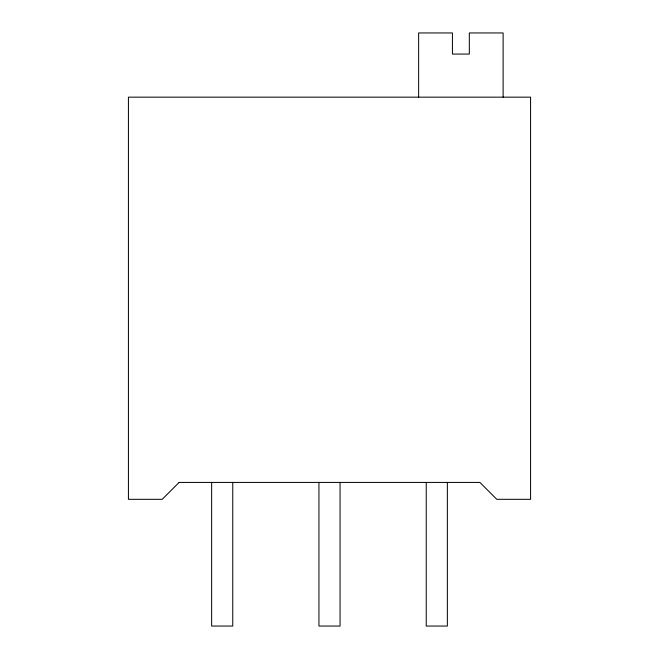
<?xml version="1.0" encoding="UTF-8"?>
<svg xmlns="http://www.w3.org/2000/svg" width="659" height="659" viewBox="0 0 659 659"><rect width="100%" height="100%" fill="white"/><g stroke="black" fill="none" stroke-linecap="round" stroke-linejoin="round"><path stroke-width="0.99" d="M503.122 97.161L503.122 32.95L469.323 32.95L469.323 54.071L452.428 54.071L452.428 32.95L418.638 32.95L418.638 97.161M447.362 482.421L447.362 626.05L426.241 626.05L426.241 482.421M340.06 482.421L340.06 626.05L318.94 626.05L318.94 482.421M232.759 482.421L232.759 626.05L211.638 626.05L211.638 482.421M179.116 482.421L162.213 499.316L128.423 499.316L128.423 97.161L530.577 97.161L530.577 499.316L496.787 499.316L479.884 482.421L179.116 482.421"/></g></svg>
